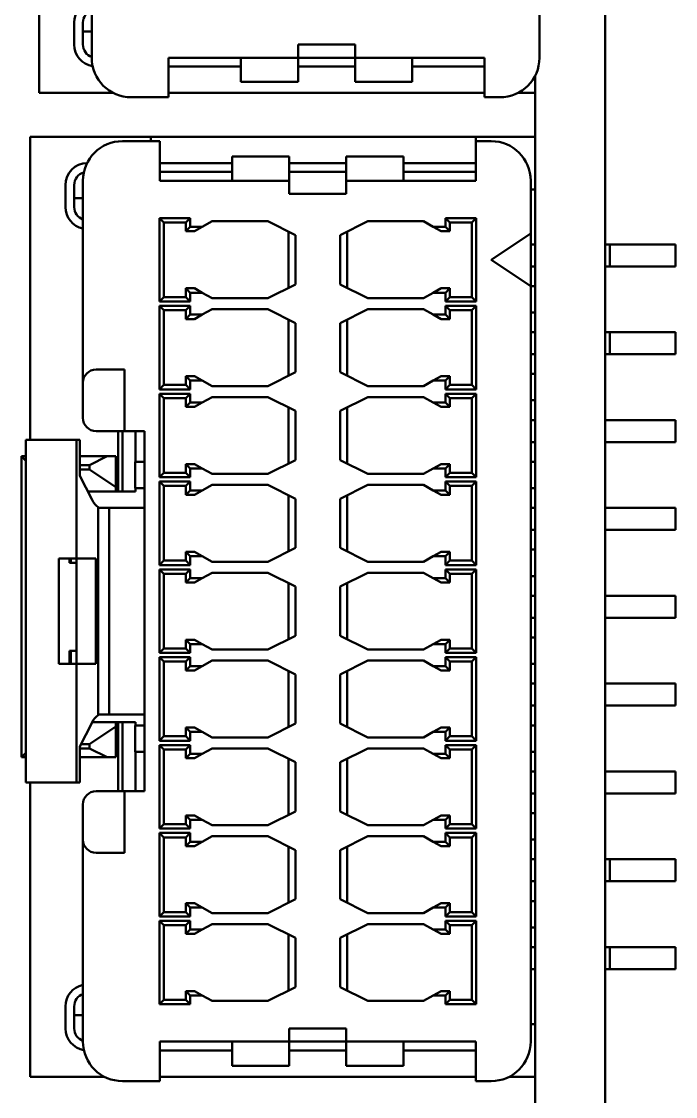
# Model space of a CAD drawing. Header units: millimetres. Extents: x 3137 to 5094, y 789 to 1822.
# Drawn here: x 3456.84 to 3471.74, y 1533.76 to 1558.24 of the extents above; entities that cross this region are included whole.
import ezdxf

# ---------------------------------------------------------------- set-up
doc = ezdxf.new("R2010")
doc.units = ezdxf.units.MM
doc.header["$LTSCALE"] = 1.8
doc.layers.add('외형선(ISO)', color=7, linetype='Continuous', lineweight=50)

msp = doc.modelspace()

# ---------------------------------------------------------------- linework, layer by layer
at = {"layer": '외형선(ISO)'}
for p, q in [((3470.142, 1612.011), (3470.142, 1532.811)), ((3468.642, 1566.611), (3468.642, 1557.411)), ((3457.242, 1556.611), (3457.242, 1559.886)), ((3458.442, 1557.411), (3458.442, 1559.561)), ((3458.042, 1558.211), (3458.042, 1557.711)), ((3458.242, 1558.211), (3458.242, 1557.711)), ((3458.242, 1558.011), (3458.442, 1558.011)), ((3464.442, 1557.711), (3463.142, 1557.711)), ((3463.142, 1557.711), (3463.142, 1557.411)), ((3464.442, 1557.411), (3464.442, 1557.711)), ((3463.142, 1557.411), (3460.192, 1557.411)), ((3460.192, 1556.511), (3460.192, 1557.411)), ((3461.842, 1556.861), (3461.842, 1557.411)), ((3463.142, 1557.411), (3464.442, 1557.411)), ((3463.142, 1557.411), (3463.142, 1556.861)), ((3467.392, 1557.411), (3464.442, 1557.411)), ((3464.442, 1556.861), (3464.442, 1557.411)), ((3465.742, 1557.411), (3465.742, 1556.861)), ((3467.392, 1556.511), (3467.392, 1557.411)), ((3460.792, 1557.211), (3460.192, 1557.211)), ((3460.792, 1557.211), (3461.842, 1557.211)), ((3463.142, 1557.211), (3464.442, 1557.211)), ((3465.742, 1557.211), (3466.592, 1557.211)), ((3467.392, 1557.211), (3466.592, 1557.211)), ((3463.142, 1556.861), (3461.842, 1556.861)), ((3465.742, 1556.861), (3464.442, 1556.861)), ((3468.542, 1533.411), (3468.542, 1556.998)), ((3457.242, 1556.611), (3458.929, 1556.611)), ((3460.192, 1556.611), (3460.792, 1556.611)), ((3460.792, 1556.611), (3466.592, 1556.611)), ((3466.592, 1556.611), (3467.392, 1556.611)), ((3468.154, 1556.611), (3468.542, 1556.611)), ((3460.192, 1556.511), (3459.342, 1556.511)), ((3467.742, 1556.511), (3467.392, 1556.511)), ((3457.042, 1555.611), (3459.792, 1555.611)), ((3457.042, 1548.711), (3457.042, 1555.611)), ((3459.992, 1555.511), (3459.142, 1555.511)), ((3459.792, 1555.611), (3460.592, 1555.611)), ((3459.792, 1555.511), (3459.792, 1555.611)), ((3459.992, 1555.511), (3459.992, 1554.611)), ((3460.592, 1555.611), (3466.392, 1555.611)), ((3466.392, 1555.611), (3467.192, 1555.611)), ((3467.192, 1555.611), (3468.542, 1555.611)), ((3467.192, 1555.511), (3467.192, 1555.611)), ((3467.542, 1555.511), (3467.192, 1555.511)), ((3467.192, 1555.511), (3467.192, 1554.611)), ((3461.642, 1555.161), (3462.942, 1555.161)), ((3461.642, 1554.611), (3461.642, 1555.161)), ((3462.942, 1555.161), (3462.942, 1554.611)), ((3464.242, 1554.611), (3464.242, 1555.161)), ((3464.242, 1555.161), (3465.542, 1555.161)), ((3465.542, 1555.161), (3465.542, 1554.611)), ((3460.592, 1555.011), (3459.992, 1555.011)), ((3460.592, 1555.011), (3461.642, 1555.011)), ((3462.942, 1555.011), (3464.242, 1555.011)), ((3465.542, 1555.011), (3466.392, 1555.011)), ((3467.192, 1555.011), (3466.392, 1555.011)), ((3460.592, 1554.811), (3459.992, 1554.811)), ((3460.592, 1554.811), (3461.642, 1554.811)), ((3462.942, 1554.811), (3464.242, 1554.811)), ((3465.542, 1554.811), (3466.392, 1554.811)), ((3467.192, 1554.811), (3466.392, 1554.811)), ((3457.842, 1554.511), (3457.842, 1554.011)), ((3458.042, 1554.511), (3458.042, 1554.011)), ((3458.242, 1550.011), (3458.242, 1554.611)), ((3459.992, 1554.611), (3462.942, 1554.611)), ((3462.942, 1554.611), (3462.942, 1554.311)), ((3464.242, 1554.611), (3467.192, 1554.611)), ((3464.242, 1554.311), (3464.242, 1554.611)), ((3468.442, 1554.611), (3468.442, 1553.411)), ((3468.542, 1554.411), (3468.442, 1554.411)), ((3458.242, 1554.211), (3458.042, 1554.211)), ((3462.942, 1554.311), (3464.242, 1554.311)), ((3459.982, 1553.761), (3459.982, 1551.861)), ((3460.682, 1553.761), (3459.982, 1553.761)), ((3459.982, 1553.761), (3460.082, 1553.661)), ((3460.682, 1553.761), (3460.582, 1553.661)), ((3460.682, 1553.561), (3460.682, 1553.761)), ((3461.182, 1553.686), (3460.959, 1553.561)), ((3461.182, 1553.686), (3462.452, 1553.686)), ((3462.452, 1553.686), (3463.082, 1553.371)), ((3464.102, 1553.371), (3464.732, 1553.686)), ((3464.732, 1553.686), (3466.002, 1553.686)), ((3466.224, 1553.561), (3466.002, 1553.686)), ((3466.502, 1553.761), (3466.502, 1553.561)), ((3467.202, 1553.761), (3466.502, 1553.761)), ((3466.502, 1553.761), (3466.602, 1553.661)), ((3467.202, 1553.761), (3467.102, 1553.661)), ((3467.202, 1551.861), (3467.202, 1553.761)), ((3460.082, 1553.661), (3460.082, 1551.961)), ((3460.582, 1553.661), (3460.082, 1553.661)), ((3460.582, 1553.461), (3460.582, 1553.661)), ((3460.682, 1553.561), (3460.582, 1553.461)), ((3460.782, 1553.461), (3460.582, 1553.461)), ((3460.959, 1553.561), (3460.682, 1553.561)), ((3460.959, 1553.561), (3460.782, 1553.461)), ((3462.922, 1553.451), (3462.922, 1552.171)), ((3464.262, 1552.171), (3464.262, 1553.451)), ((3466.502, 1553.561), (3466.224, 1553.561)), ((3466.224, 1553.561), (3466.402, 1553.461)), ((3466.602, 1553.461), (3466.402, 1553.461)), ((3466.502, 1553.561), (3466.602, 1553.461)), ((3467.102, 1553.661), (3466.602, 1553.661)), ((3466.602, 1553.661), (3466.602, 1553.461)), ((3467.102, 1551.961), (3467.102, 1553.661)), ((3463.082, 1553.371), (3463.082, 1552.251)), ((3464.102, 1552.251), (3464.102, 1553.371)), ((3468.442, 1553.411), (3467.542, 1552.811)), ((3468.442, 1552.211), (3468.442, 1553.411)), ((3468.442, 1553.161), (3468.542, 1553.161)), ((3470.142, 1553.161), (3470.242, 1553.161)), ((3470.242, 1553.161), (3471.742, 1553.161)), ((3470.242, 1552.661), (3470.242, 1553.161)), ((3471.742, 1552.661), (3471.742, 1553.161)), ((3467.542, 1552.811), (3468.442, 1552.211)), ((3468.442, 1552.661), (3468.542, 1552.661)), ((3470.142, 1552.661), (3470.242, 1552.661)), ((3470.242, 1552.661), (3471.742, 1552.661)), ((3463.082, 1552.251), (3462.452, 1551.936)), ((3464.732, 1551.936), (3464.102, 1552.251)), ((3468.442, 1552.211), (3468.542, 1552.211)), ((3468.442, 1552.211), (3468.442, 1535.011)), ((3459.982, 1551.861), (3460.082, 1551.961)), ((3460.082, 1551.961), (3460.582, 1551.961)), ((3460.582, 1552.161), (3460.782, 1552.161)), ((3460.582, 1551.961), (3460.582, 1552.161)), ((3460.682, 1552.061), (3460.582, 1552.161)), ((3460.682, 1551.861), (3460.582, 1551.961)), ((3460.682, 1552.061), (3460.959, 1552.061)), ((3460.682, 1551.861), (3460.682, 1552.061)), ((3460.959, 1552.061), (3460.782, 1552.161)), ((3460.959, 1552.061), (3461.182, 1551.936)), ((3466.002, 1551.936), (3466.224, 1552.061)), ((3466.224, 1552.061), (3466.402, 1552.161)), ((3466.224, 1552.061), (3466.502, 1552.061)), ((3466.402, 1552.161), (3466.602, 1552.161)), ((3466.502, 1552.061), (3466.602, 1552.161)), ((3466.502, 1552.061), (3466.502, 1551.861)), ((3466.502, 1551.861), (3466.602, 1551.961)), ((3466.602, 1552.161), (3466.602, 1551.961)), ((3466.602, 1551.961), (3467.102, 1551.961)), ((3467.202, 1551.861), (3467.102, 1551.961)), ((3459.982, 1551.861), (3460.682, 1551.861)), ((3459.982, 1551.761), (3459.982, 1549.861)), ((3460.682, 1551.761), (3459.982, 1551.761)), ((3459.982, 1551.761), (3460.082, 1551.661)), ((3460.682, 1551.761), (3460.582, 1551.661)), ((3460.682, 1551.561), (3460.682, 1551.761)), ((3462.452, 1551.936), (3461.182, 1551.936)), ((3466.002, 1551.936), (3464.732, 1551.936)), ((3466.502, 1551.861), (3467.202, 1551.861)), ((3466.502, 1551.761), (3466.502, 1551.561)), ((3467.202, 1551.761), (3466.502, 1551.761)), ((3466.502, 1551.761), (3466.602, 1551.661)), ((3467.202, 1551.761), (3467.102, 1551.661)), ((3467.202, 1549.861), (3467.202, 1551.761)), ((3460.082, 1551.661), (3460.082, 1549.961)), ((3460.582, 1551.661), (3460.082, 1551.661)), ((3460.582, 1551.461), (3460.582, 1551.661)), ((3460.682, 1551.561), (3460.582, 1551.461)), ((3460.959, 1551.561), (3460.682, 1551.561)), ((3460.959, 1551.561), (3460.782, 1551.461)), ((3461.182, 1551.686), (3460.959, 1551.561)), ((3461.182, 1551.686), (3462.452, 1551.686)), ((3462.452, 1551.686), (3463.082, 1551.371)), ((3464.102, 1551.371), (3464.732, 1551.686)), ((3464.732, 1551.686), (3466.002, 1551.686)), ((3466.224, 1551.561), (3466.002, 1551.686)), ((3466.502, 1551.561), (3466.224, 1551.561)), ((3466.224, 1551.561), (3466.402, 1551.461)), ((3466.502, 1551.561), (3466.602, 1551.461)), ((3467.102, 1551.661), (3466.602, 1551.661)), ((3466.602, 1551.661), (3466.602, 1551.461)), ((3467.102, 1549.961), (3467.102, 1551.661)), ((3468.442, 1551.611), (3468.542, 1551.611)), ((3460.782, 1551.461), (3460.582, 1551.461)), ((3462.922, 1551.451), (3462.922, 1550.171)), ((3463.082, 1551.371), (3463.082, 1550.251)), ((3464.102, 1550.251), (3464.102, 1551.371)), ((3464.262, 1550.171), (3464.262, 1551.451)), ((3466.602, 1551.461), (3466.402, 1551.461)), ((3468.442, 1551.161), (3468.542, 1551.161)), ((3470.142, 1551.161), (3470.242, 1551.161)), ((3470.242, 1551.161), (3471.742, 1551.161)), ((3470.242, 1550.661), (3470.242, 1551.161)), ((3471.742, 1550.661), (3471.742, 1551.161)), ((3468.442, 1550.661), (3468.542, 1550.661)), ((3470.142, 1550.661), (3470.242, 1550.661)), ((3470.242, 1550.661), (3471.742, 1550.661)), ((3458.842, 1550.311), (3458.542, 1550.311)), ((3458.842, 1550.311), (3459.192, 1550.311)), ((3459.192, 1550.011), (3459.192, 1550.311)), ((3463.082, 1550.251), (3462.452, 1549.936)), ((3464.732, 1549.936), (3464.102, 1550.251)), ((3458.242, 1549.211), (3458.242, 1550.011)), ((3459.192, 1549.211), (3459.192, 1550.011)), ((3460.582, 1550.161), (3460.782, 1550.161)), ((3460.582, 1549.961), (3460.582, 1550.161)), ((3460.682, 1550.061), (3460.582, 1550.161)), ((3460.682, 1550.061), (3460.959, 1550.061)), ((3460.682, 1549.861), (3460.682, 1550.061)), ((3460.959, 1550.061), (3460.782, 1550.161)), ((3460.959, 1550.061), (3461.182, 1549.936)), ((3466.002, 1549.936), (3466.224, 1550.061)), ((3466.224, 1550.061), (3466.402, 1550.161)), ((3466.224, 1550.061), (3466.502, 1550.061)), ((3466.402, 1550.161), (3466.602, 1550.161)), ((3466.502, 1550.061), (3466.602, 1550.161)), ((3466.502, 1550.061), (3466.502, 1549.861)), ((3466.602, 1550.161), (3466.602, 1549.961)), ((3468.442, 1550.211), (3468.542, 1550.211)), ((3459.982, 1549.861), (3460.082, 1549.961)), ((3459.982, 1549.861), (3460.682, 1549.861)), ((3459.982, 1549.761), (3459.982, 1547.861)), ((3460.682, 1549.761), (3459.982, 1549.761)), ((3459.982, 1549.761), (3460.082, 1549.661)), ((3460.082, 1549.961), (3460.582, 1549.961)), ((3460.682, 1549.861), (3460.582, 1549.961)), ((3460.682, 1549.761), (3460.582, 1549.661)), ((3460.682, 1549.561), (3460.682, 1549.761)), ((3462.452, 1549.936), (3461.182, 1549.936)), ((3466.002, 1549.936), (3464.732, 1549.936)), ((3466.502, 1549.861), (3466.602, 1549.961)), ((3466.502, 1549.861), (3467.202, 1549.861)), ((3466.502, 1549.761), (3466.502, 1549.561)), ((3467.202, 1549.761), (3466.502, 1549.761)), ((3466.502, 1549.761), (3466.602, 1549.661)), ((3466.602, 1549.961), (3467.102, 1549.961)), ((3467.202, 1549.861), (3467.102, 1549.961)), ((3467.202, 1549.761), (3467.102, 1549.661)), ((3467.202, 1547.861), (3467.202, 1549.761)), ((3460.082, 1549.661), (3460.082, 1547.961)), ((3460.582, 1549.661), (3460.082, 1549.661)), ((3460.582, 1549.461), (3460.582, 1549.661)), ((3460.682, 1549.561), (3460.582, 1549.461)), ((3460.959, 1549.561), (3460.682, 1549.561)), ((3460.959, 1549.561), (3460.782, 1549.461)), ((3461.182, 1549.686), (3460.959, 1549.561)), ((3461.182, 1549.686), (3462.452, 1549.686)), ((3462.452, 1549.686), (3463.082, 1549.371)), ((3464.102, 1549.371), (3464.732, 1549.686)), ((3464.732, 1549.686), (3466.002, 1549.686)), ((3466.224, 1549.561), (3466.002, 1549.686)), ((3466.502, 1549.561), (3466.224, 1549.561)), ((3466.224, 1549.561), (3466.402, 1549.461)), ((3466.502, 1549.561), (3466.602, 1549.461)), ((3467.102, 1549.661), (3466.602, 1549.661)), ((3466.602, 1549.661), (3466.602, 1549.461)), ((3467.102, 1547.961), (3467.102, 1549.661)), ((3468.442, 1549.611), (3468.542, 1549.611)), ((3460.782, 1549.461), (3460.582, 1549.461)), ((3462.922, 1549.451), (3462.922, 1548.171)), ((3463.082, 1549.371), (3463.082, 1548.251)), ((3464.102, 1548.251), (3464.102, 1549.371)), ((3464.262, 1548.171), (3464.262, 1549.451)), ((3466.602, 1549.461), (3466.402, 1549.461)), ((3459.192, 1548.911), (3459.192, 1549.211)), ((3468.542, 1549.161), (3468.442, 1549.161)), ((3471.742, 1549.161), (3470.142, 1549.161)), ((3471.742, 1549.161), (3471.742, 1548.661)), ((3458.542, 1548.911), (3458.842, 1548.911)), ((3459.192, 1548.911), (3458.842, 1548.911)), ((3459.042, 1548.911), (3459.042, 1547.536)), ((3459.142, 1548.911), (3459.142, 1547.536)), ((3459.192, 1548.911), (3459.642, 1548.911)), ((3459.442, 1548.911), (3459.442, 1548.211)), ((3459.642, 1540.711), (3459.642, 1548.911)), ((3458.092, 1548.711), (3456.942, 1548.711)), ((3456.942, 1548.711), (3456.942, 1540.911)), ((3458.092, 1548.711), (3458.092, 1546.011)), ((3458.173, 1548.711), (3458.092, 1548.711)), ((3458.173, 1548.711), (3458.173, 1547.89)), ((3468.542, 1548.661), (3468.442, 1548.661)), ((3471.742, 1548.661), (3470.142, 1548.661)), ((3456.942, 1548.236), (3456.842, 1548.336)), ((3456.842, 1541.486), (3456.842, 1548.336)), ((3456.842, 1548.336), (3456.942, 1548.336)), ((3458.173, 1548.336), (3458.792, 1548.336)), ((3458.392, 1548.136), (3458.792, 1548.336)), ((3458.792, 1548.336), (3458.992, 1548.336)), ((3458.992, 1548.336), (3458.992, 1547.636)), ((3458.173, 1548.136), (3458.392, 1548.136)), ((3458.392, 1548.136), (3458.392, 1548.036)), ((3459.434, 1547.611), (3459.434, 1548.211)), ((3459.434, 1548.211), (3459.642, 1548.211)), ((3460.582, 1548.161), (3460.782, 1548.161)), ((3460.582, 1547.961), (3460.582, 1548.161)), ((3460.682, 1548.061), (3460.582, 1548.161)), ((3460.682, 1548.061), (3460.959, 1548.061)), ((3460.682, 1547.861), (3460.682, 1548.061)), ((3460.959, 1548.061), (3460.782, 1548.161)), ((3460.959, 1548.061), (3461.182, 1547.936)), ((3463.082, 1548.251), (3462.452, 1547.936)), ((3464.732, 1547.936), (3464.102, 1548.251)), ((3466.002, 1547.936), (3466.224, 1548.061)), ((3466.224, 1548.061), (3466.402, 1548.161)), ((3466.224, 1548.061), (3466.502, 1548.061)), ((3466.402, 1548.161), (3466.602, 1548.161)), ((3466.502, 1548.061), (3466.602, 1548.161)), ((3466.502, 1548.061), (3466.502, 1547.861)), ((3466.602, 1548.161), (3466.602, 1547.961)), ((3468.442, 1548.211), (3468.542, 1548.211)), ((3458.173, 1548.036), (3458.392, 1548.036)), ((3458.173, 1547.89), (3458.442, 1547.36)), ((3458.992, 1547.636), (3458.392, 1548.036)), ((3459.982, 1547.861), (3460.082, 1547.961)), ((3459.982, 1547.861), (3460.682, 1547.861)), ((3460.082, 1547.961), (3460.582, 1547.961)), ((3460.682, 1547.861), (3460.582, 1547.961)), ((3462.452, 1547.936), (3461.182, 1547.936)), ((3466.002, 1547.936), (3464.732, 1547.936)), ((3466.502, 1547.861), (3466.602, 1547.961)), ((3466.502, 1547.861), (3467.202, 1547.861)), ((3466.602, 1547.961), (3467.102, 1547.961)), ((3467.202, 1547.861), (3467.102, 1547.961)), ((3458.992, 1547.636), (3458.992, 1547.536)), ((3459.434, 1547.611), (3459.642, 1547.611)), ((3459.442, 1547.611), (3459.442, 1547.536)), ((3459.982, 1547.761), (3459.982, 1545.861)), ((3460.682, 1547.761), (3459.982, 1547.761)), ((3459.982, 1547.761), (3460.082, 1547.661)), ((3460.082, 1547.661), (3460.082, 1545.961)), ((3460.582, 1547.661), (3460.082, 1547.661)), ((3460.682, 1547.761), (3460.582, 1547.661)), ((3460.582, 1547.461), (3460.582, 1547.661)), ((3460.682, 1547.561), (3460.582, 1547.461)), ((3460.682, 1547.561), (3460.682, 1547.761)), ((3460.959, 1547.561), (3460.682, 1547.561)), ((3460.959, 1547.561), (3460.782, 1547.461)), ((3461.182, 1547.686), (3460.959, 1547.561)), ((3461.182, 1547.686), (3462.452, 1547.686)), ((3462.452, 1547.686), (3463.082, 1547.371)), ((3464.102, 1547.371), (3464.732, 1547.686)), ((3464.732, 1547.686), (3466.002, 1547.686)), ((3466.224, 1547.561), (3466.002, 1547.686)), ((3466.502, 1547.561), (3466.224, 1547.561)), ((3466.224, 1547.561), (3466.402, 1547.461)), ((3466.502, 1547.761), (3466.502, 1547.561)), ((3467.202, 1547.761), (3466.502, 1547.761)), ((3466.502, 1547.761), (3466.602, 1547.661)), ((3466.502, 1547.561), (3466.602, 1547.461)), ((3467.102, 1547.661), (3466.602, 1547.661)), ((3466.602, 1547.661), (3466.602, 1547.461)), ((3467.202, 1547.761), (3467.102, 1547.661)), ((3467.102, 1545.961), (3467.102, 1547.661)), ((3467.202, 1545.861), (3467.202, 1547.761)), ((3468.442, 1547.611), (3468.542, 1547.611)), ((3458.353, 1547.536), (3458.992, 1547.536)), ((3458.992, 1547.536), (3459.042, 1547.536)), ((3459.142, 1547.536), (3459.042, 1547.536)), ((3459.142, 1547.536), (3459.442, 1547.536)), ((3460.782, 1547.461), (3460.582, 1547.461)), ((3462.922, 1547.451), (3462.922, 1546.171)), ((3463.082, 1547.371), (3463.082, 1546.251)), ((3464.102, 1546.251), (3464.102, 1547.371)), ((3464.262, 1546.171), (3464.262, 1547.451)), ((3466.602, 1547.461), (3466.402, 1547.461)), ((3458.592, 1542.443), (3458.592, 1547.178)), ((3458.842, 1547.161), (3458.624, 1547.161)), ((3458.988, 1547.161), (3458.842, 1547.161)), ((3458.842, 1547.161), (3458.842, 1542.461)), ((3458.988, 1547.161), (3459.488, 1547.161)), ((3459.642, 1547.161), (3459.488, 1547.161)), ((3468.542, 1547.161), (3468.442, 1547.161)), ((3471.742, 1547.161), (3470.142, 1547.161)), ((3471.742, 1547.161), (3471.742, 1546.661)), ((3468.542, 1546.661), (3468.442, 1546.661)), ((3471.742, 1546.661), (3470.142, 1546.661)), ((3460.582, 1546.161), (3460.782, 1546.161)), ((3460.582, 1545.961), (3460.582, 1546.161)), ((3460.682, 1546.061), (3460.582, 1546.161)), ((3460.959, 1546.061), (3460.782, 1546.161)), ((3463.082, 1546.251), (3462.452, 1545.936)), ((3464.732, 1545.936), (3464.102, 1546.251)), ((3466.224, 1546.061), (3466.402, 1546.161)), ((3466.402, 1546.161), (3466.602, 1546.161)), ((3466.502, 1546.061), (3466.602, 1546.161)), ((3466.602, 1546.161), (3466.602, 1545.961)), ((3468.442, 1546.211), (3468.542, 1546.211)), ((3458.092, 1546.011), (3457.692, 1546.011)), ((3457.692, 1546.011), (3457.692, 1543.611)), ((3457.939, 1546.011), (3457.939, 1545.911)), ((3458.092, 1545.911), (3457.939, 1545.911)), ((3457.967, 1546.011), (3457.967, 1545.911)), ((3458.538, 1546.011), (3458.092, 1546.011)), ((3458.092, 1543.611), (3458.092, 1546.011)), ((3458.538, 1543.611), (3458.538, 1546.011)), ((3459.982, 1545.861), (3460.082, 1545.961)), ((3459.982, 1545.861), (3460.682, 1545.861)), ((3460.082, 1545.961), (3460.582, 1545.961)), ((3460.682, 1545.861), (3460.582, 1545.961)), ((3460.682, 1546.061), (3460.959, 1546.061)), ((3460.682, 1545.861), (3460.682, 1546.061)), ((3460.959, 1546.061), (3461.182, 1545.936)), ((3462.452, 1545.936), (3461.182, 1545.936)), ((3466.002, 1545.936), (3464.732, 1545.936)), ((3466.002, 1545.936), (3466.224, 1546.061)), ((3466.224, 1546.061), (3466.502, 1546.061)), ((3466.502, 1546.061), (3466.502, 1545.861)), ((3466.502, 1545.861), (3466.602, 1545.961)), ((3466.502, 1545.861), (3467.202, 1545.861)), ((3466.602, 1545.961), (3467.102, 1545.961)), ((3467.202, 1545.861), (3467.102, 1545.961)), ((3459.982, 1545.761), (3459.982, 1543.861)), ((3460.682, 1545.761), (3459.982, 1545.761)), ((3459.982, 1545.761), (3460.082, 1545.661)), ((3460.082, 1545.661), (3460.082, 1543.961)), ((3460.582, 1545.661), (3460.082, 1545.661)), ((3460.682, 1545.761), (3460.582, 1545.661)), ((3460.582, 1545.461), (3460.582, 1545.661)), ((3460.682, 1545.561), (3460.682, 1545.761)), ((3461.182, 1545.686), (3460.959, 1545.561)), ((3461.182, 1545.686), (3462.452, 1545.686)), ((3462.452, 1545.686), (3463.082, 1545.371)), ((3464.102, 1545.371), (3464.732, 1545.686)), ((3464.732, 1545.686), (3466.002, 1545.686)), ((3466.224, 1545.561), (3466.002, 1545.686)), ((3466.502, 1545.761), (3466.502, 1545.561)), ((3467.202, 1545.761), (3466.502, 1545.761)), ((3466.502, 1545.761), (3466.602, 1545.661)), ((3467.102, 1545.661), (3466.602, 1545.661)), ((3466.602, 1545.661), (3466.602, 1545.461)), ((3467.202, 1545.761), (3467.102, 1545.661)), ((3467.102, 1543.961), (3467.102, 1545.661)), ((3467.202, 1543.861), (3467.202, 1545.761)), ((3468.442, 1545.611), (3468.542, 1545.611)), ((3460.682, 1545.561), (3460.582, 1545.461)), ((3460.782, 1545.461), (3460.582, 1545.461)), ((3460.959, 1545.561), (3460.682, 1545.561)), ((3460.959, 1545.561), (3460.782, 1545.461)), ((3462.922, 1545.451), (3462.922, 1544.171)), ((3463.082, 1545.371), (3463.082, 1544.251)), ((3464.102, 1544.251), (3464.102, 1545.371)), ((3464.262, 1544.171), (3464.262, 1545.451)), ((3466.502, 1545.561), (3466.224, 1545.561)), ((3466.224, 1545.561), (3466.402, 1545.461)), ((3466.602, 1545.461), (3466.402, 1545.461)), ((3466.502, 1545.561), (3466.602, 1545.461)), ((3468.542, 1545.161), (3468.442, 1545.161)), ((3471.742, 1545.161), (3470.142, 1545.161)), ((3471.742, 1545.161), (3471.742, 1544.661)), ((3468.542, 1544.661), (3468.442, 1544.661)), ((3471.742, 1544.661), (3470.142, 1544.661)), ((3460.582, 1544.161), (3460.782, 1544.161)), ((3460.582, 1543.961), (3460.582, 1544.161)), ((3460.682, 1544.061), (3460.582, 1544.161)), ((3460.959, 1544.061), (3460.782, 1544.161)), ((3463.082, 1544.251), (3462.452, 1543.936)), ((3464.732, 1543.936), (3464.102, 1544.251)), ((3466.224, 1544.061), (3466.402, 1544.161)), ((3466.402, 1544.161), (3466.602, 1544.161)), ((3466.502, 1544.061), (3466.602, 1544.161)), ((3466.602, 1544.161), (3466.602, 1543.961)), ((3468.442, 1544.211), (3468.542, 1544.211)), ((3457.939, 1543.911), (3457.939, 1543.611)), ((3457.939, 1543.911), (3458.092, 1543.911)), ((3457.967, 1543.911), (3457.967, 1543.611)), ((3459.982, 1543.861), (3460.082, 1543.961)), ((3460.082, 1543.961), (3460.582, 1543.961)), ((3460.682, 1543.861), (3460.582, 1543.961)), ((3460.682, 1544.061), (3460.959, 1544.061)), ((3460.682, 1543.861), (3460.682, 1544.061)), ((3460.959, 1544.061), (3461.182, 1543.936)), ((3462.452, 1543.936), (3461.182, 1543.936)), ((3466.002, 1543.936), (3464.732, 1543.936)), ((3466.002, 1543.936), (3466.224, 1544.061)), ((3466.224, 1544.061), (3466.502, 1544.061)), ((3466.502, 1544.061), (3466.502, 1543.861)), ((3466.502, 1543.861), (3466.602, 1543.961)), ((3466.602, 1543.961), (3467.102, 1543.961)), ((3467.202, 1543.861), (3467.102, 1543.961)), ((3459.982, 1543.861), (3460.682, 1543.861)), ((3459.982, 1543.761), (3459.982, 1541.861)), ((3460.682, 1543.761), (3459.982, 1543.761)), ((3459.982, 1543.761), (3460.082, 1543.661)), ((3460.082, 1543.661), (3460.082, 1541.961)), ((3460.582, 1543.661), (3460.082, 1543.661)), ((3460.682, 1543.761), (3460.582, 1543.661)), ((3460.582, 1543.461), (3460.582, 1543.661)), ((3460.682, 1543.561), (3460.682, 1543.761)), ((3461.182, 1543.686), (3460.959, 1543.561)), ((3461.182, 1543.686), (3462.452, 1543.686)), ((3462.452, 1543.686), (3463.082, 1543.371)), ((3464.102, 1543.371), (3464.732, 1543.686)), ((3464.732, 1543.686), (3466.002, 1543.686)), ((3466.224, 1543.561), (3466.002, 1543.686)), ((3466.502, 1543.861), (3467.202, 1543.861)), ((3466.502, 1543.761), (3466.502, 1543.561)), ((3467.202, 1543.761), (3466.502, 1543.761)), ((3466.502, 1543.761), (3466.602, 1543.661)), ((3467.102, 1543.661), (3466.602, 1543.661)), ((3466.602, 1543.661), (3466.602, 1543.461)), ((3467.202, 1543.761), (3467.102, 1543.661)), ((3467.102, 1541.961), (3467.102, 1543.661)), ((3467.202, 1541.861), (3467.202, 1543.761)), ((3458.092, 1543.611), (3457.692, 1543.611)), ((3458.538, 1543.611), (3458.092, 1543.611)), ((3458.092, 1543.611), (3458.092, 1540.911)), ((3460.682, 1543.561), (3460.582, 1543.461)), ((3460.782, 1543.461), (3460.582, 1543.461)), ((3460.959, 1543.561), (3460.682, 1543.561)), ((3460.959, 1543.561), (3460.782, 1543.461)), ((3462.922, 1543.451), (3462.922, 1542.171)), ((3464.262, 1542.171), (3464.262, 1543.451)), ((3466.502, 1543.561), (3466.224, 1543.561)), ((3466.224, 1543.561), (3466.402, 1543.461)), ((3466.602, 1543.461), (3466.402, 1543.461)), ((3466.502, 1543.561), (3466.602, 1543.461)), ((3468.442, 1543.611), (3468.542, 1543.611)), ((3463.082, 1543.371), (3463.082, 1542.251)), ((3464.102, 1542.251), (3464.102, 1543.371)), ((3468.542, 1543.161), (3468.442, 1543.161)), ((3471.742, 1543.161), (3470.142, 1543.161)), ((3471.742, 1543.161), (3471.742, 1542.661)), ((3468.542, 1542.661), (3468.442, 1542.661)), ((3471.742, 1542.661), (3470.142, 1542.661)), ((3458.842, 1542.461), (3458.624, 1542.461)), ((3458.988, 1542.461), (3458.842, 1542.461)), ((3458.988, 1542.461), (3459.488, 1542.461)), ((3459.642, 1542.461), (3459.488, 1542.461)), ((3458.442, 1542.262), (3458.173, 1541.731)), ((3458.392, 1541.786), (3458.992, 1542.186)), ((3458.992, 1542.286), (3458.455, 1542.286)), ((3459.042, 1542.286), (3458.992, 1542.286)), ((3458.992, 1542.286), (3458.992, 1542.186)), ((3458.992, 1542.186), (3458.992, 1541.486)), ((3459.042, 1540.711), (3459.042, 1542.286)), ((3459.042, 1542.286), (3459.142, 1542.286)), ((3459.142, 1540.711), (3459.142, 1542.286)), ((3459.442, 1542.286), (3459.142, 1542.286)), ((3459.434, 1542.211), (3459.434, 1541.611)), ((3459.434, 1542.211), (3459.642, 1542.211)), ((3459.442, 1542.211), (3459.442, 1542.286)), ((3463.082, 1542.251), (3462.452, 1541.936)), ((3464.732, 1541.936), (3464.102, 1542.251)), ((3468.442, 1542.211), (3468.542, 1542.211)), ((3459.982, 1541.861), (3460.082, 1541.961)), ((3460.082, 1541.961), (3460.582, 1541.961)), ((3460.582, 1542.161), (3460.782, 1542.161)), ((3460.582, 1541.961), (3460.582, 1542.161)), ((3460.682, 1542.061), (3460.582, 1542.161)), ((3460.682, 1541.861), (3460.582, 1541.961)), ((3460.682, 1542.061), (3460.959, 1542.061)), ((3460.682, 1541.861), (3460.682, 1542.061)), ((3460.959, 1542.061), (3460.782, 1542.161)), ((3460.959, 1542.061), (3461.182, 1541.936)), ((3462.452, 1541.936), (3461.182, 1541.936)), ((3466.002, 1541.936), (3464.732, 1541.936)), ((3466.002, 1541.936), (3466.224, 1542.061)), ((3466.224, 1542.061), (3466.402, 1542.161)), ((3466.224, 1542.061), (3466.502, 1542.061)), ((3466.402, 1542.161), (3466.602, 1542.161)), ((3466.502, 1542.061), (3466.602, 1542.161)), ((3466.502, 1542.061), (3466.502, 1541.861)), ((3466.502, 1541.861), (3466.602, 1541.961)), ((3466.602, 1542.161), (3466.602, 1541.961)), ((3466.602, 1541.961), (3467.102, 1541.961)), ((3467.202, 1541.861), (3467.102, 1541.961)), ((3458.173, 1540.911), (3458.173, 1541.731)), ((3458.173, 1541.686), (3458.392, 1541.686)), ((3458.392, 1541.786), (3458.2, 1541.786)), ((3458.392, 1541.786), (3458.392, 1541.686)), ((3458.792, 1541.486), (3458.392, 1541.686)), ((3459.982, 1541.861), (3460.682, 1541.861)), ((3459.982, 1541.761), (3459.982, 1539.861)), ((3460.682, 1541.761), (3459.982, 1541.761)), ((3459.982, 1541.761), (3460.082, 1541.661)), ((3460.682, 1541.761), (3460.582, 1541.661)), ((3460.682, 1541.561), (3460.682, 1541.761)), ((3461.182, 1541.686), (3460.959, 1541.561)), ((3461.182, 1541.686), (3462.452, 1541.686)), ((3462.452, 1541.686), (3463.082, 1541.371)), ((3464.102, 1541.371), (3464.732, 1541.686)), ((3464.732, 1541.686), (3466.002, 1541.686)), ((3466.224, 1541.561), (3466.002, 1541.686)), ((3466.502, 1541.861), (3467.202, 1541.861)), ((3466.502, 1541.761), (3466.502, 1541.561)), ((3467.202, 1541.761), (3466.502, 1541.761)), ((3466.502, 1541.761), (3466.602, 1541.661)), ((3467.202, 1541.761), (3467.102, 1541.661)), ((3467.202, 1539.861), (3467.202, 1541.761)), ((3456.842, 1541.486), (3456.942, 1541.586)), ((3456.842, 1541.486), (3456.942, 1541.486)), ((3458.173, 1541.486), (3458.792, 1541.486)), ((3458.992, 1541.486), (3458.792, 1541.486)), ((3459.434, 1541.611), (3459.642, 1541.611)), ((3459.442, 1540.711), (3459.442, 1541.611)), ((3460.082, 1541.661), (3460.082, 1539.961)), ((3460.582, 1541.661), (3460.082, 1541.661)), ((3460.582, 1541.461), (3460.582, 1541.661)), ((3460.682, 1541.561), (3460.582, 1541.461)), ((3460.782, 1541.461), (3460.582, 1541.461)), ((3460.959, 1541.561), (3460.682, 1541.561)), ((3460.959, 1541.561), (3460.782, 1541.461)), ((3462.922, 1541.451), (3462.922, 1540.171)), ((3464.262, 1540.171), (3464.262, 1541.451)), ((3466.502, 1541.561), (3466.224, 1541.561)), ((3466.224, 1541.561), (3466.402, 1541.461)), ((3466.602, 1541.461), (3466.402, 1541.461)), ((3466.502, 1541.561), (3466.602, 1541.461)), ((3467.102, 1541.661), (3466.602, 1541.661)), ((3466.602, 1541.661), (3466.602, 1541.461)), ((3467.102, 1539.961), (3467.102, 1541.661)), ((3468.442, 1541.611), (3468.542, 1541.611)), ((3463.082, 1541.371), (3463.082, 1540.251)), ((3464.102, 1540.251), (3464.102, 1541.371)), ((3468.542, 1541.161), (3468.442, 1541.161)), ((3471.742, 1541.161), (3470.142, 1541.161)), ((3471.742, 1541.161), (3471.742, 1540.661)), ((3458.092, 1540.911), (3456.942, 1540.911)), ((3457.042, 1534.211), (3457.042, 1540.911)), ((3458.173, 1540.911), (3458.092, 1540.911)), ((3458.842, 1540.711), (3458.542, 1540.711)), ((3458.842, 1540.711), (3459.192, 1540.711)), ((3459.192, 1540.711), (3459.642, 1540.711)), ((3459.192, 1540.411), (3459.192, 1540.711)), ((3468.542, 1540.661), (3468.442, 1540.661)), ((3471.742, 1540.661), (3470.142, 1540.661)), ((3458.242, 1540.411), (3458.242, 1539.611)), ((3459.192, 1540.411), (3459.192, 1539.611)), ((3463.082, 1540.251), (3462.452, 1539.936)), ((3464.732, 1539.936), (3464.102, 1540.251)), ((3460.582, 1540.161), (3460.782, 1540.161)), ((3460.582, 1539.961), (3460.582, 1540.161)), ((3460.682, 1540.061), (3460.582, 1540.161)), ((3460.682, 1540.061), (3460.959, 1540.061)), ((3460.682, 1539.861), (3460.682, 1540.061)), ((3460.959, 1540.061), (3460.782, 1540.161)), ((3460.959, 1540.061), (3461.182, 1539.936)), ((3466.002, 1539.936), (3466.224, 1540.061)), ((3466.224, 1540.061), (3466.402, 1540.161)), ((3466.224, 1540.061), (3466.502, 1540.061)), ((3466.402, 1540.161), (3466.602, 1540.161)), ((3466.502, 1540.061), (3466.602, 1540.161)), ((3466.502, 1540.061), (3466.502, 1539.861)), ((3466.602, 1540.161), (3466.602, 1539.961)), ((3468.442, 1540.211), (3468.542, 1540.211)), ((3459.982, 1539.861), (3460.082, 1539.961)), ((3459.982, 1539.861), (3460.682, 1539.861)), ((3459.982, 1539.761), (3459.982, 1537.861)), ((3460.682, 1539.761), (3459.982, 1539.761)), ((3459.982, 1539.761), (3460.082, 1539.661)), ((3460.082, 1539.961), (3460.582, 1539.961)), ((3460.682, 1539.861), (3460.582, 1539.961)), ((3460.682, 1539.761), (3460.582, 1539.661)), ((3460.682, 1539.561), (3460.682, 1539.761)), ((3462.452, 1539.936), (3461.182, 1539.936)), ((3466.002, 1539.936), (3464.732, 1539.936)), ((3466.502, 1539.861), (3466.602, 1539.961)), ((3466.502, 1539.861), (3467.202, 1539.861)), ((3466.502, 1539.761), (3466.502, 1539.561)), ((3467.202, 1539.761), (3466.502, 1539.761)), ((3466.502, 1539.761), (3466.602, 1539.661)), ((3466.602, 1539.961), (3467.102, 1539.961)), ((3467.202, 1539.861), (3467.102, 1539.961)), ((3467.202, 1539.761), (3467.102, 1539.661)), ((3467.202, 1537.861), (3467.202, 1539.761)), ((3458.242, 1535.011), (3458.242, 1539.611)), ((3459.192, 1539.311), (3459.192, 1539.611)), ((3460.082, 1539.661), (3460.082, 1537.961)), ((3460.582, 1539.661), (3460.082, 1539.661)), ((3460.582, 1539.461), (3460.582, 1539.661)), ((3460.682, 1539.561), (3460.582, 1539.461)), ((3460.959, 1539.561), (3460.682, 1539.561)), ((3460.959, 1539.561), (3460.782, 1539.461)), ((3461.182, 1539.686), (3460.959, 1539.561)), ((3461.182, 1539.686), (3462.452, 1539.686)), ((3462.452, 1539.686), (3463.082, 1539.371)), ((3464.102, 1539.371), (3464.732, 1539.686)), ((3464.732, 1539.686), (3466.002, 1539.686)), ((3466.224, 1539.561), (3466.002, 1539.686)), ((3466.502, 1539.561), (3466.224, 1539.561)), ((3466.224, 1539.561), (3466.402, 1539.461)), ((3466.502, 1539.561), (3466.602, 1539.461)), ((3467.102, 1539.661), (3466.602, 1539.661)), ((3466.602, 1539.661), (3466.602, 1539.461)), ((3467.102, 1537.961), (3467.102, 1539.661)), ((3468.442, 1539.611), (3468.542, 1539.611)), ((3458.542, 1539.311), (3458.842, 1539.311)), ((3459.192, 1539.311), (3458.842, 1539.311)), ((3460.782, 1539.461), (3460.582, 1539.461)), ((3462.922, 1539.451), (3462.922, 1538.171)), ((3463.082, 1539.371), (3463.082, 1538.251)), ((3464.102, 1538.251), (3464.102, 1539.371)), ((3464.262, 1538.171), (3464.262, 1539.451)), ((3466.602, 1539.461), (3466.402, 1539.461)), ((3468.442, 1539.161), (3468.542, 1539.161)), ((3470.142, 1539.161), (3470.242, 1539.161)), ((3470.242, 1539.161), (3471.742, 1539.161)), ((3470.242, 1538.661), (3470.242, 1539.161)), ((3471.742, 1538.661), (3471.742, 1539.161)), ((3468.442, 1538.661), (3468.542, 1538.661)), ((3470.142, 1538.661), (3470.242, 1538.661)), ((3470.242, 1538.661), (3471.742, 1538.661)), ((3460.582, 1538.161), (3460.782, 1538.161)), ((3460.582, 1537.961), (3460.582, 1538.161)), ((3460.682, 1538.061), (3460.582, 1538.161)), ((3460.682, 1538.061), (3460.959, 1538.061)), ((3460.682, 1537.861), (3460.682, 1538.061)), ((3460.959, 1538.061), (3460.782, 1538.161)), ((3460.959, 1538.061), (3461.182, 1537.936)), ((3463.082, 1538.251), (3462.452, 1537.936)), ((3464.732, 1537.936), (3464.102, 1538.251)), ((3466.002, 1537.936), (3466.224, 1538.061)), ((3466.224, 1538.061), (3466.402, 1538.161)), ((3466.224, 1538.061), (3466.502, 1538.061)), ((3466.402, 1538.161), (3466.602, 1538.161)), ((3466.502, 1538.061), (3466.602, 1538.161)), ((3466.502, 1538.061), (3466.502, 1537.861)), ((3466.602, 1538.161), (3466.602, 1537.961)), ((3468.442, 1538.211), (3468.542, 1538.211)), ((3459.982, 1537.861), (3460.082, 1537.961)), ((3459.982, 1537.861), (3460.682, 1537.861)), ((3460.082, 1537.961), (3460.582, 1537.961)), ((3460.682, 1537.861), (3460.582, 1537.961)), ((3462.452, 1537.936), (3461.182, 1537.936)), ((3466.002, 1537.936), (3464.732, 1537.936)), ((3466.502, 1537.861), (3466.602, 1537.961)), ((3466.502, 1537.861), (3467.202, 1537.861)), ((3466.602, 1537.961), (3467.102, 1537.961)), ((3467.202, 1537.861), (3467.102, 1537.961)), ((3459.982, 1537.761), (3459.982, 1535.861)), ((3460.682, 1537.761), (3459.982, 1537.761)), ((3459.982, 1537.761), (3460.082, 1537.661)), ((3460.082, 1537.661), (3460.082, 1535.961)), ((3460.582, 1537.661), (3460.082, 1537.661)), ((3460.682, 1537.761), (3460.582, 1537.661)), ((3460.582, 1537.461), (3460.582, 1537.661)), ((3460.682, 1537.561), (3460.582, 1537.461)), ((3460.682, 1537.561), (3460.682, 1537.761)), ((3460.959, 1537.561), (3460.682, 1537.561)), ((3460.959, 1537.561), (3460.782, 1537.461)), ((3461.182, 1537.686), (3460.959, 1537.561)), ((3461.182, 1537.686), (3462.452, 1537.686)), ((3462.452, 1537.686), (3463.082, 1537.371)), ((3464.102, 1537.371), (3464.732, 1537.686)), ((3464.732, 1537.686), (3466.002, 1537.686)), ((3466.224, 1537.561), (3466.002, 1537.686)), ((3466.502, 1537.561), (3466.224, 1537.561)), ((3466.224, 1537.561), (3466.402, 1537.461)), ((3466.502, 1537.761), (3466.502, 1537.561)), ((3467.202, 1537.761), (3466.502, 1537.761)), ((3466.502, 1537.761), (3466.602, 1537.661)), ((3466.502, 1537.561), (3466.602, 1537.461)), ((3467.102, 1537.661), (3466.602, 1537.661)), ((3466.602, 1537.661), (3466.602, 1537.461)), ((3467.202, 1537.761), (3467.102, 1537.661)), ((3467.102, 1535.961), (3467.102, 1537.661)), ((3467.202, 1535.861), (3467.202, 1537.761)), ((3468.442, 1537.611), (3468.542, 1537.611)), ((3460.782, 1537.461), (3460.582, 1537.461)), ((3462.922, 1537.451), (3462.922, 1536.171)), ((3463.082, 1537.371), (3463.082, 1536.251)), ((3464.102, 1536.251), (3464.102, 1537.371)), ((3464.262, 1536.171), (3464.262, 1537.451)), ((3466.602, 1537.461), (3466.402, 1537.461)), ((3468.442, 1537.161), (3468.542, 1537.161)), ((3470.142, 1537.161), (3470.242, 1537.161)), ((3470.242, 1537.161), (3471.742, 1537.161)), ((3470.242, 1536.661), (3470.242, 1537.161)), ((3471.742, 1536.661), (3471.742, 1537.161)), ((3468.442, 1536.661), (3468.542, 1536.661)), ((3470.142, 1536.661), (3470.242, 1536.661)), ((3470.242, 1536.661), (3471.742, 1536.661)), ((3460.582, 1536.161), (3460.782, 1536.161)), ((3460.682, 1536.061), (3460.582, 1536.161)), ((3460.582, 1535.961), (3460.582, 1536.161)), ((3460.682, 1536.061), (3460.959, 1536.061)), ((3460.682, 1535.861), (3460.682, 1536.061)), ((3460.959, 1536.061), (3460.782, 1536.161)), ((3460.959, 1536.061), (3461.182, 1535.936)), ((3463.082, 1536.251), (3462.452, 1535.936)), ((3464.732, 1535.936), (3464.102, 1536.251)), ((3466.002, 1535.936), (3466.224, 1536.061)), ((3466.224, 1536.061), (3466.402, 1536.161)), ((3466.224, 1536.061), (3466.502, 1536.061)), ((3466.402, 1536.161), (3466.602, 1536.161)), ((3466.502, 1536.061), (3466.602, 1536.161)), ((3466.502, 1536.061), (3466.502, 1535.861)), ((3466.602, 1536.161), (3466.602, 1535.961)), ((3457.842, 1535.811), (3457.842, 1535.311)), ((3458.042, 1535.811), (3458.042, 1535.311)), ((3459.982, 1535.861), (3460.082, 1535.961)), ((3459.982, 1535.861), (3460.682, 1535.861)), ((3460.082, 1535.961), (3460.582, 1535.961)), ((3460.682, 1535.861), (3460.582, 1535.961)), ((3462.452, 1535.936), (3461.182, 1535.936)), ((3466.002, 1535.936), (3464.732, 1535.936)), ((3466.502, 1535.861), (3466.602, 1535.961)), ((3466.502, 1535.861), (3467.202, 1535.861)), ((3466.602, 1535.961), (3467.102, 1535.961)), ((3467.202, 1535.861), (3467.102, 1535.961)), ((3458.042, 1535.611), (3458.242, 1535.611)), ((3468.542, 1535.411), (3468.442, 1535.411)), ((3464.242, 1535.311), (3462.942, 1535.311)), ((3462.942, 1535.311), (3462.942, 1535.011)), ((3464.242, 1535.011), (3464.242, 1535.311)), ((3462.942, 1535.011), (3459.992, 1535.011)), ((3459.992, 1534.111), (3459.992, 1535.011)), ((3461.642, 1534.461), (3461.642, 1535.011)), ((3462.942, 1535.011), (3464.242, 1535.011)), ((3462.942, 1535.011), (3462.942, 1534.461)), ((3467.192, 1535.011), (3464.242, 1535.011)), ((3464.242, 1534.461), (3464.242, 1535.011)), ((3465.542, 1535.011), (3465.542, 1534.461)), ((3467.192, 1534.111), (3467.192, 1535.011)), ((3460.592, 1534.811), (3459.992, 1534.811)), ((3460.592, 1534.811), (3461.642, 1534.811)), ((3462.942, 1534.811), (3464.242, 1534.811)), ((3465.542, 1534.811), (3466.392, 1534.811)), ((3467.192, 1534.811), (3466.392, 1534.811)), ((3462.942, 1534.461), (3461.642, 1534.461)), ((3465.542, 1534.461), (3464.242, 1534.461)), ((3457.042, 1534.211), (3458.729, 1534.211)), ((3459.992, 1534.111), (3459.142, 1534.111)), ((3459.992, 1534.211), (3460.592, 1534.211)), ((3460.592, 1534.211), (3466.392, 1534.211)), ((3466.392, 1534.211), (3467.192, 1534.211)), ((3467.542, 1534.111), (3467.192, 1534.111)), ((3467.954, 1534.211), (3468.542, 1534.211))]:
    msp.add_line(p, q, dxfattribs=at)
for centre, radius, start, end in [((3458.542, 1558.211), 0.5, 101.537, 180), ((3458.542, 1558.211), 0.3, 109.4712, 180), ((3458.542, 1557.711), 0.5, 180, 260.9207), ((3458.542, 1557.711), 0.3, 180, 250.5288), ((3459.342, 1557.411), 0.9, 180, 270), ((3467.742, 1557.411), 0.9, 270, 0), ((3459.142, 1554.611), 0.9, 90, 180), ((3467.542, 1554.611), 0.9, 0, 90), ((3458.342, 1554.511), 0.5, 90.7157, 180), ((3458.342, 1554.511), 0.3, 105.4453, 180), ((3458.342, 1554.011), 0.5, 180, 258.463), ((3458.342, 1554.011), 0.3, 180, 250.5288), ((3458.542, 1550.011), 0.3, 90, 180), ((3458.542, 1549.211), 0.3, 180, 270), ((3458.542, 1540.411), 0.3, 90, 180), ((3458.542, 1539.611), 0.3, 180, 270), ((3458.342, 1535.811), 0.5, 101.537, 180), ((3458.342, 1535.811), 0.3, 109.4712, 180), ((3458.342, 1535.311), 0.5, 180, 260.9207), ((3458.342, 1535.311), 0.3, 180, 250.5288), ((3459.142, 1535.011), 0.9, 180, 270), ((3467.542, 1535.011), 0.9, 270, 0)]:
    msp.add_arc(centre, radius, start, end, dxfattribs=at)
for centre, major_axis, ratio, start_param, end_param in [((3458.658, 1548.861), (0, -1.7), 0.27027, 5.794493, 6.138172), ((3458.624, 1548.89), (0, -1.729), 0.131134, 6.139417, 6.283192), ((3458.658, 1540.761), (0, -1.7), 0.27027, 3.286606, 3.630285), ((3458.624, 1540.731), (0, 1.729), 0.131134, 6.283179, 6.426954)]:
    msp.add_ellipse(centre, major_axis=major_axis, ratio=ratio, start_param=start_param, end_param=end_param, dxfattribs=at)

doc.saveas('drawing.dxf')
